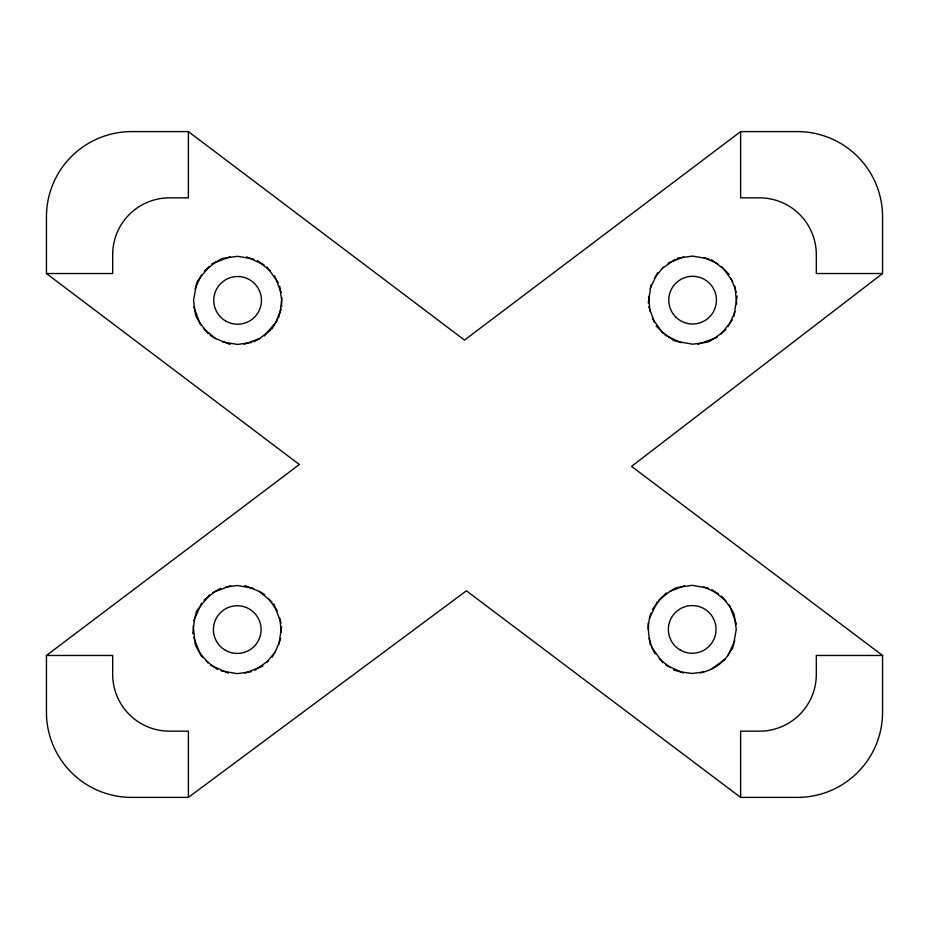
<?xml version="1.0" encoding="UTF-8"?>
<svg xmlns="http://www.w3.org/2000/svg" width="929" height="929" viewBox="0 0 929 929"><rect width="100%" height="100%" fill="white"/><g stroke="black" fill="none" stroke-linecap="round" stroke-linejoin="round"><path stroke-width="1.39" d="M192.733 633.683L194.695 618.18L196.646 610.876M281.975 297.628L280.163 311.772L278.537 317.857M281.615 626.854L278.828 644.645M648.256 302.889L651.043 285.098M737.127 296.049L733.875 316.429M196.681 282.88L193.557 300.369L195.671 315.848M655.154 653.958C648.21 641.509 646.329 626.727 650.95 613.128M733.132 646.898L736.267 629.409L734.142 613.918M281.162 309.206L275.762 322.398L264.312 335.973M193.696 620.746L201.616 603.188M280.813 638.432L275.402 651.612L272.255 657.07M195.055 288.965L201.349 275.065M650.056 288.745L657.616 272.661M735.176 311.552L728.255 326.543M649.65 618.006L657.198 601.922M727.837 655.804L734.758 640.813M271.988 328.947L275.135 323.489M197.006 281.661L209.13 266.542M275.762 322.398L277.399 320.18M197.471 609.772L209.664 594.874M732.4 319.971L721.101 333.976M652.425 609.587L661.053 598.253L666.395 592.911M731.169 650.323L732.807 648.105M266.623 662.516L275.402 651.612M654.457 278.119L663.248 267.215M730.357 651.438C723.912 663.074 712.822 670.262 699.955 672.944M204.31 270.931L215.586 262.21L222.124 258.436M270.908 329.807L259.632 338.528L254.186 341.675M203.95 600.146L215.226 591.436L220.684 588.278M725.921 329.586L714.645 338.307L697.934 344.334M658.905 599.971L670.181 591.25L676.718 587.465M725.503 658.835L710.964 669.449M661.46 269.004L674.953 259.481M268.4 660.74L254.918 670.262M882.55 273.532L631.557 466.393L882.55 655.468L882.55 712.241A85.154 85.154 0 0 1 797.396 797.396L740.622 797.396L466.393 590.809L188.378 797.396L131.604 797.396A85.154 85.154 0 0 1 46.45 712.241L46.45 655.468L299.335 464.5L46.45 273.532L46.45 216.759A85.154 85.154 0 0 1 131.604 131.604L188.378 131.604L464.5 340.084L740.622 131.604L797.396 131.604A85.154 85.154 0 0 1 882.55 216.759L882.55 273.532L816.312 273.532L816.312 254.604A56.774 56.774 0 0 0 759.55 197.842L740.622 197.842L740.622 131.604M709.187 341.454L713.553 338.934M211.8 263.871L229.858 256.834M668.067 263.104L683.651 256.938M714.645 338.307L717.165 337.204M212.706 592.539L230.717 585.723M263.058 666.081L245.001 673.119M259.632 338.528L244.141 344.229M670.181 591.25L684.452 585.874M223.483 258.227L237.615 256.311L253.884 259.11M677.136 258.216L692.616 256.09L708.885 258.901M251.736 342.511L237.615 344.427L222.554 341.942M708.095 342.093L692.616 344.206L675.128 341.082M678.089 587.267L692.21 585.351L708.479 588.15M251.376 671.725L237.255 673.641L220.974 670.843M225.852 587.035L237.255 585.525L253.524 588.336M703.613 671.957L692.21 673.467L680.806 671.957L673.502 670.006M46.45 273.532L112.688 273.532L112.688 254.604A56.774 56.774 0 0 1 169.45 197.842L188.378 197.842L188.378 131.604M46.45 655.468L112.688 655.468L112.688 674.396A56.774 56.774 0 0 0 169.45 731.158L188.378 731.158L188.378 797.396M882.55 655.468L816.312 655.468L816.312 674.396A56.774 56.774 0 0 1 759.55 731.158L740.622 731.158L740.622 797.396M246.452 256.81L263.999 264.73M230.044 344.427L215.586 338.528L210.128 335.369M683.361 672.968L665.814 665.036M244.815 585.525L259.284 591.436L264.73 594.583M228.406 673.142L210.86 665.222M704.019 257.6L717.92 263.882M665.129 335.16L681.212 342.708M703.613 586.849L718.605 593.77M711.324 259.551L723.772 269.004L729.114 274.345M671.702 339.12L673.908 340.757M712.02 589.625L726.037 600.924M257.426 260.584L270.548 271.001M217.432 669.368C207.957 663.411 200.292 655.131 195.311 645.063M670.587 338.307L661.46 331.305L656.118 325.963M670.181 667.556L659.265 658.777M215.586 338.528L203.788 328.843M259.284 591.436L271.965 601.992M200.757 655.398L202.534 657.175M722.054 266.855L732.667 281.394M663.178 333.453L652.576 318.902M721.636 596.104L730.357 607.38L736.395 624.091M662.772 662.702L651.531 647.072M267.041 267.064L278.282 282.706M208.177 333.674L199.456 322.398L196.309 316.94M206.099 660.74L207.817 662.888M268.4 598.427L277.295 610.829M730.995 608.472L733.515 612.838M729.253 604.86L730.357 607.38M274.659 275.82L281.139 292.612M200.559 324.918L193.743 306.907M273.753 603.78L281.115 623.057M200.2 654.132L193.72 637.34M730.775 278.119L735.176 288.745L736.674 303.934M648.756 306.686L654.457 322.177M735.501 289.964L736.151 292.403M648.999 638.374L649.65 640.813M734.758 286.027L735.176 288.745M649.859 642.171L650.265 644.889M279.757 286.248L281.661 300.369L281.661 306.663M195.113 643.704L193.197 625.809M650.056 311.552L648.558 296.374M279.803 618.18L281.313 632.103M648.152 623.104L648.152 629.409M225.329 650.23A23.84 23.84 0 0 0 261.095 629.583A23.84 23.84 0 0 0 225.329 608.936A23.84 23.84 0 0 0 225.329 650.23M675.755 317.01A23.84 23.84 0 0 0 715.644 306.326A23.84 23.84 0 0 0 686.45 277.121A23.84 23.84 0 0 0 675.755 317.01M225.689 321.016A23.84 23.84 0 0 0 261.455 300.369A23.84 23.84 0 0 0 225.689 279.722A23.84 23.84 0 0 0 225.689 321.016M680.283 650.056A23.84 23.84 0 0 0 716.05 629.409A23.84 23.84 0 0 0 680.283 608.762A23.84 23.84 0 0 0 680.283 650.056"/></g></svg>
